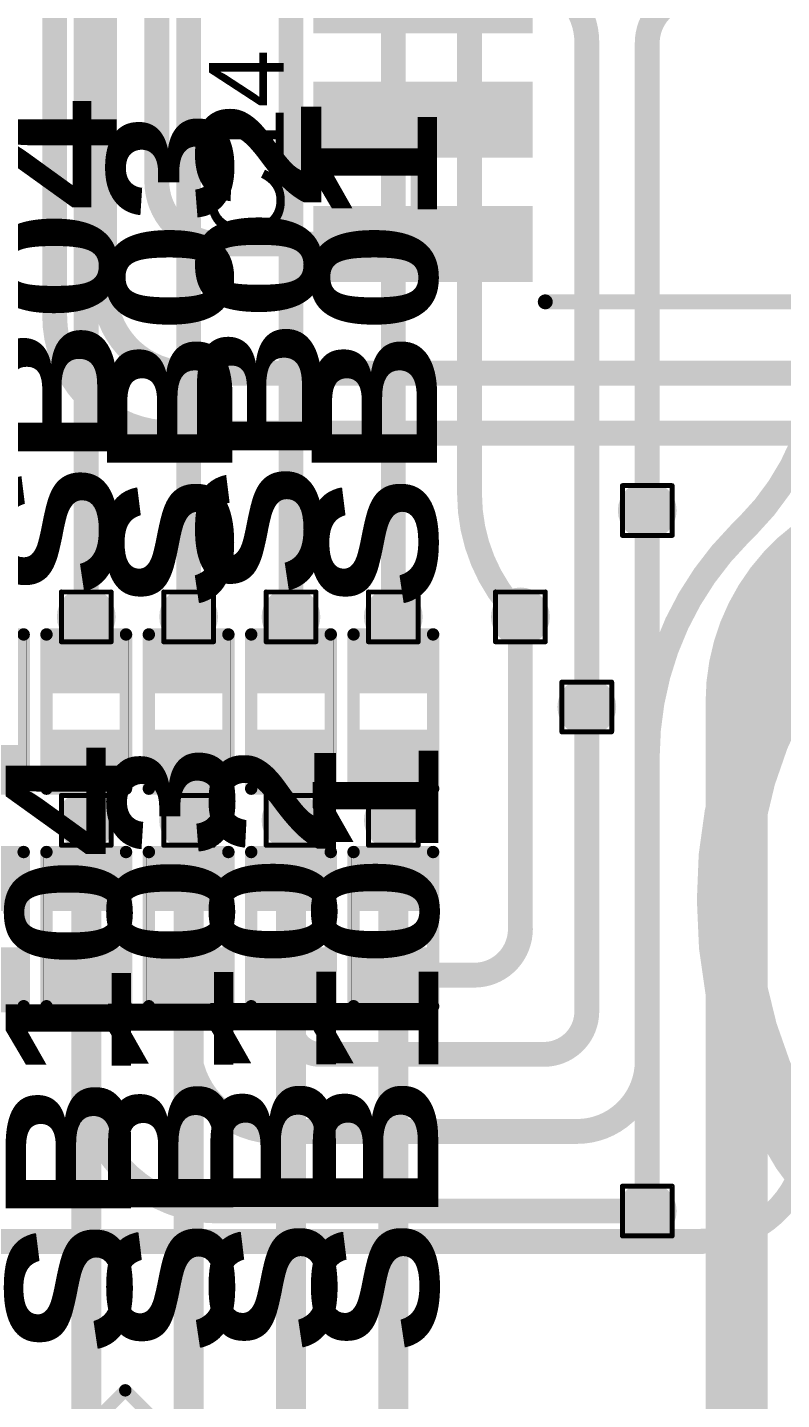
# Model space of a CAD drawing. Header units: inches. Extents: x 3 to 457, y -41 to 239.
# Drawn here: x 114.78 to 122.48, y 128 to 142.01 of the extents above; entities that cross this region are included whole.
import ezdxf

# ---------------------------------------------------------------- set-up
doc = ezdxf.new("R2010")
doc.units = ezdxf.units.IN
for name, color, linetype in [('Bottom Layer', 5, 'Continuous'), ('Drill Drawing', 1, 'Continuous'), ('Fabrication', 76, 'Continuous'), ('Top Layer', 1, 'Continuous'), ('Top Overlay', 2, 'Continuous'), ('Top Paste', 8, 'Continuous'), ('Top Solder', 216, 'Continuous'), ('Via Holes', 16, 'Continuous')]:
    doc.layers.add(name, color=color, linetype=linetype)
doc.styles.add('Arial', font='', dxfattribs={"height": 0.2})
doc.styles.add('Arial Black_Bold', font='', dxfattribs={"height": 0.2})
doc.styles.get('Arial').set_extended_font_data('Arial')
doc.styles.get('Arial Black_Bold').set_extended_font_data('Arial Black', bold=True)

# ---------------------------------------------------------------- blocks, each defined once
blk = doc.blocks.new('14_SO_112')
at = {"layer": 'Top Layer'}
for points in [[(-1.75, -2.253), (-1.75, -2.827), (-3.788, -2.827), (-3.788, -2.253)], [(-1.75, -3.523), (-1.75, -4.097), (-3.788, -4.097), (-3.788, -3.523)]]:
    blk.add_hatch(color=1, dxfattribs=at).paths.add_polyline_path(points)
at = {"layer": 'Top Paste'}
for points in [[(-1.75, -2.253), (-1.75, -2.827), (-3.788, -2.827), (-3.788, -2.253)], [(-1.75, -3.523), (-1.75, -4.097), (-3.788, -4.097), (-3.788, -3.523)]]:
    blk.add_hatch(color=8, dxfattribs=at).paths.add_polyline_path(points)
at = {"layer": 'Top Solder'}
for points in [[(-1.649, -0.881), (-1.649, -1.659), (-3.89, -1.659), (-3.89, -0.881)], [(-1.649, -2.151), (-1.649, -2.929), (-3.89, -2.929), (-3.89, -2.151)], [(-1.649, -3.421), (-1.649, -4.199), (-3.89, -4.199), (-3.89, -3.421)]]:
    blk.add_hatch(color=216, dxfattribs=at).paths.add_polyline_path(points)
at = {"layer": 'Top Overlay', "const_width": 0.152}
blk.add_lwpolyline([(-1.521, -4.401), (1.521, -4.401)], dxfattribs=at)
at = {"layer": 'Top Overlay', "const_width": 0.0762}
blk.add_lwpolyline([(-1.559, -4.401, 1), (-1.483, -4.401, 1)], format="xyb", close=True, dxfattribs=at)
blk = doc.blocks.new('S______B______0402_134')
at = {"layer": 'Top Layer'}
for points in [[(-0.699, -0.318), (-0.699, 0.318), (-0.241, 0.318), (-0.241, -0.318)], [(0.241, -0.318), (0.241, 0.318), (0.699, 0.318), (0.699, -0.318)]]:
    blk.add_hatch(color=1, dxfattribs=at).paths.add_polyline_path(points)
at = {"layer": 'Top Paste'}
for points in [[(-0.699, -0.318), (-0.699, 0.318), (-0.241, 0.318), (-0.241, -0.318)], [(0.241, -0.318), (0.241, 0.318), (0.699, 0.318), (0.699, -0.318)]]:
    blk.add_hatch(color=8, dxfattribs=at).paths.add_polyline_path(points)
at = {"layer": 'Top Solder'}
for points in [[(-0.754, -0.373), (-0.754, 0.373), (-0.186, 0.373), (-0.186, -0.373)], [(0.186, -0.373), (0.186, 0.373), (0.754, 0.373), (0.754, -0.373)]]:
    blk.add_hatch(color=216, dxfattribs=at).paths.add_polyline_path(points)
at = {"layer": 'Top Overlay'}
for points, const_width in [([(-0.787, 0.406), (-0.787, -0.406)], 0.127), ([(-0.787, 0.406), (0.787, 0.406)], 0.127), ([(0.787, 0.406), (0.787, -0.406)], 0.127), ([(-0.787, -0.406), (0.787, -0.406)], 0.127), ([(-0.813, -0.432), (0.813, -0.432)], 0.00323)]:
    blk.add_lwpolyline(points, dxfattribs=dict(at, const_width=const_width))
for points, const_width in [([(-0.819, 0.406, 1), (-0.756, 0.406, 1)], 0.0635), ([(-0.819, 0.406, 1), (-0.756, 0.406, 1)], 0.0635), ([(0.756, 0.406, 1), (0.819, 0.406, 1)], 0.0635), ([(0.756, 0.406, 1), (0.819, 0.406, 1)], 0.0635), ([(-0.819, -0.406, 1), (-0.756, -0.406, 1)], 0.0635), ([(-0.819, -0.406, 1), (-0.756, -0.406, 1)], 0.0635), ([(0.756, -0.406, 1), (0.819, -0.406, 1)], 0.0635), ([(0.756, -0.406, 1), (0.819, -0.406, 1)], 0.0635), ([(-0.814, -0.432, 1), (-0.812, -0.432, 1)], 0.00161), ([(0.812, -0.432, 1), (0.814, -0.432, 1)], 0.00161)]:
    blk.add_lwpolyline(points, format="xyb", close=True, dxfattribs=dict(at, const_width=const_width))
blk = doc.blocks.new('S______B______0402_135')
at = {"layer": 'Top Layer'}
for points in [[(-0.699, -0.318), (-0.699, 0.318), (-0.241, 0.318), (-0.241, -0.318)], [(0.241, -0.318), (0.241, 0.318), (0.699, 0.318), (0.699, -0.318)]]:
    blk.add_hatch(color=1, dxfattribs=at).paths.add_polyline_path(points)
at = {"layer": 'Top Paste'}
for points in [[(-0.699, -0.318), (-0.699, 0.318), (-0.241, 0.318), (-0.241, -0.318)], [(0.241, -0.318), (0.241, 0.318), (0.699, 0.318), (0.699, -0.318)]]:
    blk.add_hatch(color=8, dxfattribs=at).paths.add_polyline_path(points)
at = {"layer": 'Top Solder'}
for points in [[(-0.754, -0.373), (-0.754, 0.373), (-0.186, 0.373), (-0.186, -0.373)], [(0.186, -0.373), (0.186, 0.373), (0.754, 0.373), (0.754, -0.373)]]:
    blk.add_hatch(color=216, dxfattribs=at).paths.add_polyline_path(points)
at = {"layer": 'Top Overlay'}
for points, const_width in [([(-0.787, 0.406), (-0.787, -0.406)], 0.127), ([(-0.787, 0.406), (0.787, 0.406)], 0.127), ([(0.787, 0.406), (0.787, -0.406)], 0.127), ([(-0.787, -0.406), (0.787, -0.406)], 0.127), ([(-0.813, -0.432), (0.813, -0.432)], 0.00323)]:
    blk.add_lwpolyline(points, dxfattribs=dict(at, const_width=const_width))
for points, const_width in [([(-0.819, 0.406, 1), (-0.756, 0.406, 1)], 0.0635), ([(-0.819, 0.406, 1), (-0.756, 0.406, 1)], 0.0635), ([(0.756, 0.406, 1), (0.819, 0.406, 1)], 0.0635), ([(0.756, 0.406, 1), (0.819, 0.406, 1)], 0.0635), ([(-0.819, -0.406, 1), (-0.756, -0.406, 1)], 0.0635), ([(-0.819, -0.406, 1), (-0.756, -0.406, 1)], 0.0635), ([(0.756, -0.406, 1), (0.819, -0.406, 1)], 0.0635), ([(0.756, -0.406, 1), (0.819, -0.406, 1)], 0.0635), ([(-0.814, -0.432, 1), (-0.812, -0.432, 1)], 0.00161), ([(0.812, -0.432, 1), (0.814, -0.432, 1)], 0.00161)]:
    blk.add_lwpolyline(points, format="xyb", close=True, dxfattribs=dict(at, const_width=const_width))
blk = doc.blocks.new('S______B______0402_136')
at = {"layer": 'Top Layer'}
for points in [[(-0.699, -0.318), (-0.699, 0.318), (-0.241, 0.318), (-0.241, -0.318)], [(0.241, -0.318), (0.241, 0.318), (0.699, 0.318), (0.699, -0.318)]]:
    blk.add_hatch(color=1, dxfattribs=at).paths.add_polyline_path(points)
at = {"layer": 'Top Paste'}
for points in [[(-0.699, -0.318), (-0.699, 0.318), (-0.241, 0.318), (-0.241, -0.318)], [(0.241, -0.318), (0.241, 0.318), (0.699, 0.318), (0.699, -0.318)]]:
    blk.add_hatch(color=8, dxfattribs=at).paths.add_polyline_path(points)
at = {"layer": 'Top Solder'}
for points in [[(-0.754, -0.373), (-0.754, 0.373), (-0.186, 0.373), (-0.186, -0.373)], [(0.186, -0.373), (0.186, 0.373), (0.754, 0.373), (0.754, -0.373)]]:
    blk.add_hatch(color=216, dxfattribs=at).paths.add_polyline_path(points)
at = {"layer": 'Top Overlay'}
for points, const_width in [([(-0.787, 0.406), (-0.787, -0.406)], 0.127), ([(-0.787, 0.406), (0.787, 0.406)], 0.127), ([(0.787, 0.406), (0.787, -0.406)], 0.127), ([(-0.787, -0.406), (0.787, -0.406)], 0.127), ([(-0.813, -0.432), (0.813, -0.432)], 0.00323)]:
    blk.add_lwpolyline(points, dxfattribs=dict(at, const_width=const_width))
for points, const_width in [([(-0.819, 0.406, 1), (-0.756, 0.406, 1)], 0.0635), ([(-0.819, 0.406, 1), (-0.756, 0.406, 1)], 0.0635), ([(0.756, 0.406, 1), (0.819, 0.406, 1)], 0.0635), ([(0.756, 0.406, 1), (0.819, 0.406, 1)], 0.0635), ([(-0.819, -0.406, 1), (-0.756, -0.406, 1)], 0.0635), ([(-0.819, -0.406, 1), (-0.756, -0.406, 1)], 0.0635), ([(0.756, -0.406, 1), (0.819, -0.406, 1)], 0.0635), ([(0.756, -0.406, 1), (0.819, -0.406, 1)], 0.0635), ([(-0.814, -0.432, 1), (-0.812, -0.432, 1)], 0.00161), ([(0.812, -0.432, 1), (0.814, -0.432, 1)], 0.00161)]:
    blk.add_lwpolyline(points, format="xyb", close=True, dxfattribs=dict(at, const_width=const_width))
at = {"layer": 'Top Overlay', "style": 'Arial Black_Bold'}
blk.add_text('SB03', height=1.27, dxfattribs=at).set_placement((1.05, -0.436))
blk = doc.blocks.new('S______B______0402_137')
at = {"layer": 'Top Layer'}
for points in [[(-0.699, -0.318), (-0.699, 0.318), (-0.241, 0.318), (-0.241, -0.318)], [(0.241, -0.318), (0.241, 0.318), (0.699, 0.318), (0.699, -0.318)]]:
    blk.add_hatch(color=1, dxfattribs=at).paths.add_polyline_path(points)
at = {"layer": 'Top Paste'}
for points in [[(-0.699, -0.318), (-0.699, 0.318), (-0.241, 0.318), (-0.241, -0.318)], [(0.241, -0.318), (0.241, 0.318), (0.699, 0.318), (0.699, -0.318)]]:
    blk.add_hatch(color=8, dxfattribs=at).paths.add_polyline_path(points)
at = {"layer": 'Top Solder'}
for points in [[(-0.754, -0.373), (-0.754, 0.373), (-0.186, 0.373), (-0.186, -0.373)], [(0.186, -0.373), (0.186, 0.373), (0.754, 0.373), (0.754, -0.373)]]:
    blk.add_hatch(color=216, dxfattribs=at).paths.add_polyline_path(points)
at = {"layer": 'Top Overlay'}
for points, const_width in [([(-0.787, 0.406), (-0.787, -0.406)], 0.127), ([(-0.787, 0.406), (0.787, 0.406)], 0.127), ([(0.787, 0.406), (0.787, -0.406)], 0.127), ([(-0.787, -0.406), (0.787, -0.406)], 0.127), ([(-0.813, -0.432), (0.813, -0.432)], 0.00323)]:
    blk.add_lwpolyline(points, dxfattribs=dict(at, const_width=const_width))
for points, const_width in [([(-0.819, 0.406, 1), (-0.756, 0.406, 1)], 0.0635), ([(-0.819, 0.406, 1), (-0.756, 0.406, 1)], 0.0635), ([(0.756, 0.406, 1), (0.819, 0.406, 1)], 0.0635), ([(0.756, 0.406, 1), (0.819, 0.406, 1)], 0.0635), ([(-0.819, -0.406, 1), (-0.756, -0.406, 1)], 0.0635), ([(-0.819, -0.406, 1), (-0.756, -0.406, 1)], 0.0635), ([(0.756, -0.406, 1), (0.819, -0.406, 1)], 0.0635), ([(0.756, -0.406, 1), (0.819, -0.406, 1)], 0.0635), ([(-0.814, -0.432, 1), (-0.812, -0.432, 1)], 0.00161), ([(0.812, -0.432, 1), (0.814, -0.432, 1)], 0.00161)]:
    blk.add_lwpolyline(points, format="xyb", close=True, dxfattribs=dict(at, const_width=const_width))
blk = doc.blocks.new('S______B______0402_138')
at = {"layer": 'Top Layer'}
for points in [[(-0.699, -0.318), (-0.699, 0.318), (-0.241, 0.318), (-0.241, -0.318)], [(0.241, -0.318), (0.241, 0.318), (0.699, 0.318), (0.699, -0.318)]]:
    blk.add_hatch(color=1, dxfattribs=at).paths.add_polyline_path(points)
at = {"layer": 'Top Paste'}
for points in [[(-0.699, -0.318), (-0.699, 0.318), (-0.241, 0.318), (-0.241, -0.318)], [(0.241, -0.318), (0.241, 0.318), (0.699, 0.318), (0.699, -0.318)]]:
    blk.add_hatch(color=8, dxfattribs=at).paths.add_polyline_path(points)
at = {"layer": 'Top Solder'}
for points in [[(-0.754, -0.373), (-0.754, 0.373), (-0.186, 0.373), (-0.186, -0.373)], [(0.186, -0.373), (0.186, 0.373), (0.754, 0.373), (0.754, -0.373)]]:
    blk.add_hatch(color=216, dxfattribs=at).paths.add_polyline_path(points)
at = {"layer": 'Top Overlay'}
for points, const_width in [([(-0.787, 0.406), (-0.787, -0.406)], 0.127), ([(-0.787, 0.406), (0.787, 0.406)], 0.127), ([(0.787, 0.406), (0.787, -0.406)], 0.127), ([(-0.787, -0.406), (0.787, -0.406)], 0.127), ([(-0.813, -0.432), (0.813, -0.432)], 0.00323)]:
    blk.add_lwpolyline(points, dxfattribs=dict(at, const_width=const_width))
for points, const_width in [([(-0.819, 0.406, 1), (-0.756, 0.406, 1)], 0.0635), ([(-0.819, 0.406, 1), (-0.756, 0.406, 1)], 0.0635), ([(0.756, 0.406, 1), (0.819, 0.406, 1)], 0.0635), ([(0.756, 0.406, 1), (0.819, 0.406, 1)], 0.0635), ([(-0.819, -0.406, 1), (-0.756, -0.406, 1)], 0.0635), ([(-0.819, -0.406, 1), (-0.756, -0.406, 1)], 0.0635), ([(0.756, -0.406, 1), (0.819, -0.406, 1)], 0.0635), ([(0.756, -0.406, 1), (0.819, -0.406, 1)], 0.0635), ([(-0.814, -0.432, 1), (-0.812, -0.432, 1)], 0.00161), ([(0.812, -0.432, 1), (0.814, -0.432, 1)], 0.00161)]:
    blk.add_lwpolyline(points, format="xyb", close=True, dxfattribs=dict(at, const_width=const_width))
at = {"layer": 'Top Overlay', "style": 'Arial Black_Bold'}
blk.add_text('SB01', height=1.27, dxfattribs=at).set_placement((1.05, -0.436))
blk = doc.blocks.new('S______B______0402_139')
at = {"layer": 'Top Layer'}
for points in [[(-0.699, -0.318), (-0.699, 0.317), (-0.241, 0.317), (-0.241, -0.318)], [(0.241, -0.318), (0.241, 0.317), (0.699, 0.317), (0.699, -0.318)]]:
    blk.add_hatch(color=1, dxfattribs=at).paths.add_polyline_path(points)
at = {"layer": 'Top Paste'}
for points in [[(-0.699, -0.318), (-0.699, 0.317), (-0.241, 0.317), (-0.241, -0.318)], [(0.241, -0.318), (0.241, 0.317), (0.699, 0.317), (0.699, -0.318)]]:
    blk.add_hatch(color=8, dxfattribs=at).paths.add_polyline_path(points)
at = {"layer": 'Top Solder'}
for points in [[(-0.754, -0.373), (-0.754, 0.373), (-0.186, 0.373), (-0.186, -0.373)], [(0.186, -0.373), (0.186, 0.373), (0.754, 0.373), (0.754, -0.373)]]:
    blk.add_hatch(color=216, dxfattribs=at).paths.add_polyline_path(points)
at = {"layer": 'Top Overlay'}
for points, const_width in [([(-0.787, -0.406), (-0.787, 0.406)], 0.127), ([(0.787, 0.406), (-0.787, 0.406)], 0.127), ([(0.787, -0.406), (0.787, 0.406)], 0.127), ([(0.787, -0.406), (-0.787, -0.406)], 0.127), ([(0.813, -0.432), (-0.813, -0.432)], 0.00323)]:
    blk.add_lwpolyline(points, dxfattribs=dict(at, const_width=const_width))
for points, const_width in [([(-0.819, 0.406, 1), (-0.756, 0.406, 1)], 0.0635), ([(-0.819, 0.406, 1), (-0.756, 0.406, 1)], 0.0635), ([(0.756, 0.406, 1), (0.819, 0.406, 1)], 0.0635), ([(0.756, 0.406, 1), (0.819, 0.406, 1)], 0.0635), ([(-0.819, -0.406, 1), (-0.756, -0.406, 1)], 0.0635), ([(-0.819, -0.406, 1), (-0.756, -0.406, 1)], 0.0635), ([(0.756, -0.406, 1), (0.819, -0.406, 1)], 0.0635), ([(0.756, -0.406, 1), (0.819, -0.406, 1)], 0.0635), ([(-0.814, -0.432, 1), (-0.812, -0.432, 1)], 0.00161), ([(0.812, -0.432, 1), (0.814, -0.432, 1)], 0.00161)]:
    blk.add_lwpolyline(points, format="xyb", close=True, dxfattribs=dict(at, const_width=const_width))
blk = doc.blocks.new('S______B______0402_147')
at = {"layer": 'Top Layer'}
for points in [[(-0.699, -0.318), (-0.699, 0.317), (-0.241, 0.317), (-0.241, -0.318)], [(0.241, -0.318), (0.241, 0.317), (0.699, 0.317), (0.699, -0.318)]]:
    blk.add_hatch(color=1, dxfattribs=at).paths.add_polyline_path(points)
at = {"layer": 'Top Paste'}
for points in [[(-0.699, -0.318), (-0.699, 0.317), (-0.241, 0.317), (-0.241, -0.318)], [(0.241, -0.318), (0.241, 0.317), (0.699, 0.317), (0.699, -0.318)]]:
    blk.add_hatch(color=8, dxfattribs=at).paths.add_polyline_path(points)
at = {"layer": 'Top Solder'}
for points in [[(-0.754, -0.373), (-0.754, 0.373), (-0.186, 0.373), (-0.186, -0.373)], [(0.186, -0.373), (0.186, 0.373), (0.754, 0.373), (0.754, -0.373)]]:
    blk.add_hatch(color=216, dxfattribs=at).paths.add_polyline_path(points)
at = {"layer": 'Top Overlay'}
for points, const_width in [([(-0.787, -0.406), (-0.787, 0.406)], 0.127), ([(0.787, 0.406), (-0.787, 0.406)], 0.127), ([(0.787, -0.406), (0.787, 0.406)], 0.127), ([(0.787, -0.406), (-0.787, -0.406)], 0.127), ([(0.813, -0.432), (-0.813, -0.432)], 0.00323)]:
    blk.add_lwpolyline(points, dxfattribs=dict(at, const_width=const_width))
for points, const_width in [([(-0.819, 0.406, 1), (-0.756, 0.406, 1)], 0.0635), ([(-0.819, 0.406, 1), (-0.756, 0.406, 1)], 0.0635), ([(0.756, 0.406, 1), (0.819, 0.406, 1)], 0.0635), ([(0.756, 0.406, 1), (0.819, 0.406, 1)], 0.0635), ([(-0.819, -0.406, 1), (-0.756, -0.406, 1)], 0.0635), ([(-0.819, -0.406, 1), (-0.756, -0.406, 1)], 0.0635), ([(0.756, -0.406, 1), (0.819, -0.406, 1)], 0.0635), ([(0.756, -0.406, 1), (0.819, -0.406, 1)], 0.0635), ([(-0.814, -0.432, 1), (-0.812, -0.432, 1)], 0.00161), ([(0.812, -0.432, 1), (0.814, -0.432, 1)], 0.00161)]:
    blk.add_lwpolyline(points, format="xyb", close=True, dxfattribs=dict(at, const_width=const_width))
at = {"layer": 'Top Overlay', "style": 'Arial Black_Bold'}
blk.add_text('SB101', height=1.27, rotation=-180, dxfattribs=at).set_placement((4.329, 0.447))
blk = doc.blocks.new('S______B______0402_148')
at = {"layer": 'Top Layer'}
for points in [[(-0.699, -0.318), (-0.699, 0.317), (-0.241, 0.317), (-0.241, -0.318)], [(0.241, -0.318), (0.241, 0.317), (0.699, 0.317), (0.699, -0.318)]]:
    blk.add_hatch(color=1, dxfattribs=at).paths.add_polyline_path(points)
at = {"layer": 'Top Paste'}
for points in [[(-0.699, -0.318), (-0.699, 0.317), (-0.241, 0.317), (-0.241, -0.318)], [(0.241, -0.318), (0.241, 0.317), (0.699, 0.317), (0.699, -0.318)]]:
    blk.add_hatch(color=8, dxfattribs=at).paths.add_polyline_path(points)
at = {"layer": 'Top Solder'}
for points in [[(-0.754, -0.373), (-0.754, 0.373), (-0.186, 0.373), (-0.186, -0.373)], [(0.186, -0.373), (0.186, 0.373), (0.754, 0.373), (0.754, -0.373)]]:
    blk.add_hatch(color=216, dxfattribs=at).paths.add_polyline_path(points)
at = {"layer": 'Top Overlay'}
for points, const_width in [([(-0.787, -0.406), (-0.787, 0.406)], 0.127), ([(0.787, 0.406), (-0.787, 0.406)], 0.127), ([(0.787, -0.406), (0.787, 0.406)], 0.127), ([(0.787, -0.406), (-0.787, -0.406)], 0.127), ([(0.813, -0.432), (-0.813, -0.432)], 0.00323)]:
    blk.add_lwpolyline(points, dxfattribs=dict(at, const_width=const_width))
for points, const_width in [([(-0.819, 0.406, 1), (-0.756, 0.406, 1)], 0.0635), ([(-0.819, 0.406, 1), (-0.756, 0.406, 1)], 0.0635), ([(0.756, 0.406, 1), (0.819, 0.406, 1)], 0.0635), ([(0.756, 0.406, 1), (0.819, 0.406, 1)], 0.0635), ([(-0.819, -0.406, 1), (-0.756, -0.406, 1)], 0.0635), ([(-0.819, -0.406, 1), (-0.756, -0.406, 1)], 0.0635), ([(0.756, -0.406, 1), (0.819, -0.406, 1)], 0.0635), ([(0.756, -0.406, 1), (0.819, -0.406, 1)], 0.0635), ([(-0.814, -0.432, 1), (-0.812, -0.432, 1)], 0.00161), ([(0.812, -0.432, 1), (0.814, -0.432, 1)], 0.00161)]:
    blk.add_lwpolyline(points, format="xyb", close=True, dxfattribs=dict(at, const_width=const_width))
at = {"layer": 'Top Overlay', "style": 'Arial Black_Bold'}
blk.add_text('SB103', height=1.27, rotation=-180, dxfattribs=at).set_placement((4.333, 0.447))
blk = doc.blocks.new('S______B______0402_149')
at = {"layer": 'Top Layer'}
for points in [[(-0.699, -0.318), (-0.699, 0.317), (-0.241, 0.317), (-0.241, -0.318)], [(0.241, -0.318), (0.241, 0.317), (0.699, 0.317), (0.699, -0.318)]]:
    blk.add_hatch(color=1, dxfattribs=at).paths.add_polyline_path(points)
at = {"layer": 'Top Paste'}
for points in [[(-0.699, -0.318), (-0.699, 0.317), (-0.241, 0.317), (-0.241, -0.318)], [(0.241, -0.318), (0.241, 0.317), (0.699, 0.317), (0.699, -0.318)]]:
    blk.add_hatch(color=8, dxfattribs=at).paths.add_polyline_path(points)
at = {"layer": 'Top Solder'}
for points in [[(-0.754, -0.373), (-0.754, 0.373), (-0.186, 0.373), (-0.186, -0.373)], [(0.186, -0.373), (0.186, 0.373), (0.754, 0.373), (0.754, -0.373)]]:
    blk.add_hatch(color=216, dxfattribs=at).paths.add_polyline_path(points)
at = {"layer": 'Top Overlay'}
for points, const_width in [([(-0.787, -0.406), (-0.787, 0.406)], 0.127), ([(0.787, 0.406), (-0.787, 0.406)], 0.127), ([(0.787, -0.406), (0.787, 0.406)], 0.127), ([(0.787, -0.406), (-0.787, -0.406)], 0.127), ([(0.813, -0.432), (-0.813, -0.432)], 0.00323)]:
    blk.add_lwpolyline(points, dxfattribs=dict(at, const_width=const_width))
for points, const_width in [([(-0.819, 0.406, 1), (-0.756, 0.406, 1)], 0.0635), ([(-0.819, 0.406, 1), (-0.756, 0.406, 1)], 0.0635), ([(0.756, 0.406, 1), (0.819, 0.406, 1)], 0.0635), ([(0.756, 0.406, 1), (0.819, 0.406, 1)], 0.0635), ([(-0.819, -0.406, 1), (-0.756, -0.406, 1)], 0.0635), ([(-0.819, -0.406, 1), (-0.756, -0.406, 1)], 0.0635), ([(0.756, -0.406, 1), (0.819, -0.406, 1)], 0.0635), ([(0.756, -0.406, 1), (0.819, -0.406, 1)], 0.0635), ([(-0.814, -0.432, 1), (-0.812, -0.432, 1)], 0.00161), ([(0.812, -0.432, 1), (0.814, -0.432, 1)], 0.00161)]:
    blk.add_lwpolyline(points, format="xyb", close=True, dxfattribs=dict(at, const_width=const_width))
at = {"layer": 'Top Overlay', "style": 'Arial Black_Bold'}
blk.add_text('SB102', height=1.27, rotation=-180, dxfattribs=at).set_placement((4.329, 0.447))
blk = doc.blocks.new('S______B______0402_150')
at = {"layer": 'Top Layer'}
for points in [[(-0.699, -0.318), (-0.699, 0.317), (-0.241, 0.317), (-0.241, -0.318)], [(0.241, -0.318), (0.241, 0.317), (0.699, 0.317), (0.699, -0.318)]]:
    blk.add_hatch(color=1, dxfattribs=at).paths.add_polyline_path(points)
at = {"layer": 'Top Paste'}
for points in [[(-0.699, -0.318), (-0.699, 0.317), (-0.241, 0.317), (-0.241, -0.318)], [(0.241, -0.318), (0.241, 0.317), (0.699, 0.317), (0.699, -0.318)]]:
    blk.add_hatch(color=8, dxfattribs=at).paths.add_polyline_path(points)
at = {"layer": 'Top Solder'}
for points in [[(-0.754, -0.373), (-0.754, 0.373), (-0.186, 0.373), (-0.186, -0.373)], [(0.186, -0.373), (0.186, 0.373), (0.754, 0.373), (0.754, -0.373)]]:
    blk.add_hatch(color=216, dxfattribs=at).paths.add_polyline_path(points)
at = {"layer": 'Top Overlay'}
for points, const_width in [([(-0.787, -0.406), (-0.787, 0.406)], 0.127), ([(0.787, 0.406), (-0.787, 0.406)], 0.127), ([(0.787, -0.406), (0.787, 0.406)], 0.127), ([(0.787, -0.406), (-0.787, -0.406)], 0.127), ([(0.813, -0.432), (-0.813, -0.432)], 0.00323)]:
    blk.add_lwpolyline(points, dxfattribs=dict(at, const_width=const_width))
for points, const_width in [([(-0.819, 0.406, 1), (-0.756, 0.406, 1)], 0.0635), ([(-0.819, 0.406, 1), (-0.756, 0.406, 1)], 0.0635), ([(0.756, 0.406, 1), (0.819, 0.406, 1)], 0.0635), ([(0.756, 0.406, 1), (0.819, 0.406, 1)], 0.0635), ([(-0.819, -0.406, 1), (-0.756, -0.406, 1)], 0.0635), ([(-0.819, -0.406, 1), (-0.756, -0.406, 1)], 0.0635), ([(0.756, -0.406, 1), (0.819, -0.406, 1)], 0.0635), ([(0.756, -0.406, 1), (0.819, -0.406, 1)], 0.0635), ([(-0.814, -0.432, 1), (-0.812, -0.432, 1)], 0.00161), ([(0.812, -0.432, 1), (0.814, -0.432, 1)], 0.00161)]:
    blk.add_lwpolyline(points, format="xyb", close=True, dxfattribs=dict(at, const_width=const_width))
at = {"layer": 'Top Overlay', "style": 'Arial Black_Bold'}
blk.add_text('SB104', height=1.27, rotation=-180, dxfattribs=at).set_placement((4.343, 0.447))

msp = doc.modelspace()

# ---------------------------------------------------------------- hatches: boundary and pattern name
at = {"layer": 'Bottom Layer'}
h = msp.add_hatch(color=5, dxfattribs=at)
edge = h.paths.add_edge_path()
edge.add_arc((121.11, 137.075), 0.3, 0, 360)
h = msp.add_hatch(color=5, dxfattribs=at)
edge = h.paths.add_edge_path()
edge.add_arc((115.383, 135.989), 0.3, 0, 360)
h = msp.add_hatch(color=5, dxfattribs=at)
edge = h.paths.add_edge_path()
edge.add_arc((116.428, 135.989), 0.3, 0, 360)
h = msp.add_hatch(color=5, dxfattribs=at)
edge = h.paths.add_edge_path()
edge.add_arc((117.473, 135.989), 0.3, 0, 360)
h = msp.add_hatch(color=5, dxfattribs=at)
edge = h.paths.add_edge_path()
edge.add_arc((118.518, 135.989), 0.3, 0, 360)
h = msp.add_hatch(color=5, dxfattribs=at)
edge = h.paths.add_edge_path()
edge.add_arc((119.815, 135.989), 0.3, 0, 360)
h = msp.add_hatch(color=5, dxfattribs=at)
edge = h.paths.add_edge_path()
edge.add_arc((120.493, 135.069), 0.3, 0, 360)
h = msp.add_hatch(color=5, dxfattribs=at)
edge = h.paths.add_edge_path()
edge.add_arc((115.383, 133.911), 0.3, 0, 360)
h = msp.add_hatch(color=5, dxfattribs=at)
edge = h.paths.add_edge_path()
edge.add_arc((116.428, 133.911), 0.3, 0, 360)
h = msp.add_hatch(color=5, dxfattribs=at)
edge = h.paths.add_edge_path()
edge.add_arc((117.473, 133.911), 0.3, 0, 360)
h = msp.add_hatch(color=5, dxfattribs=at)
edge = h.paths.add_edge_path()
edge.add_arc((118.518, 133.911), 0.3, 0, 360)
h = msp.add_hatch(color=5, dxfattribs=at)
edge = h.paths.add_edge_path()
edge.add_arc((121.11, 129.921), 0.3, 0, 360)
at = {"layer": 'Top Layer'}
h = msp.add_hatch(color=1, dxfattribs=at)
edge = h.paths.add_edge_path()
edge.add_arc((121.11, 137.075), 0.3, 0, 360)
h = msp.add_hatch(color=1, dxfattribs=at)
edge = h.paths.add_edge_path()
edge.add_arc((115.383, 135.989), 0.3, 0, 360)
h = msp.add_hatch(color=1, dxfattribs=at)
edge = h.paths.add_edge_path()
edge.add_arc((116.428, 135.989), 0.3, 0, 360)
h = msp.add_hatch(color=1, dxfattribs=at)
edge = h.paths.add_edge_path()
edge.add_arc((117.473, 135.989), 0.3, 0, 360)
h = msp.add_hatch(color=1, dxfattribs=at)
edge = h.paths.add_edge_path()
edge.add_arc((118.518, 135.989), 0.3, 0, 360)
h = msp.add_hatch(color=1, dxfattribs=at)
edge = h.paths.add_edge_path()
edge.add_arc((119.815, 135.989), 0.3, 0, 360)
h = msp.add_hatch(color=1, dxfattribs=at)
edge = h.paths.add_edge_path()
edge.add_arc((120.493, 135.069), 0.3, 0, 360)
h = msp.add_hatch(color=1, dxfattribs=at)
edge = h.paths.add_edge_path()
edge.add_arc((115.383, 133.911), 0.3, 0, 360)
h = msp.add_hatch(color=1, dxfattribs=at)
edge = h.paths.add_edge_path()
edge.add_arc((116.428, 133.911), 0.3, 0, 360)
h = msp.add_hatch(color=1, dxfattribs=at)
edge = h.paths.add_edge_path()
edge.add_arc((117.473, 133.911), 0.3, 0, 360)
h = msp.add_hatch(color=1, dxfattribs=at)
edge = h.paths.add_edge_path()
edge.add_arc((118.518, 133.911), 0.3, 0, 360)
h = msp.add_hatch(color=1, dxfattribs=at)
edge = h.paths.add_edge_path()
edge.add_arc((121.11, 129.921), 0.3, 0, 360)
at = {"layer": 'Via Holes'}
h = msp.add_hatch(color=7, dxfattribs=at)
edge = h.paths.add_edge_path()
edge.add_arc((121.11, 137.075), 0.15, 0, 360)
h = msp.add_hatch(color=7, dxfattribs=at)
edge = h.paths.add_edge_path()
edge.add_arc((115.383, 135.989), 0.15, 0, 360)
h = msp.add_hatch(color=7, dxfattribs=at)
edge = h.paths.add_edge_path()
edge.add_arc((116.428, 135.989), 0.15, 0, 360)
h = msp.add_hatch(color=7, dxfattribs=at)
edge = h.paths.add_edge_path()
edge.add_arc((117.473, 135.989), 0.15, 0, 360)
h = msp.add_hatch(color=7, dxfattribs=at)
edge = h.paths.add_edge_path()
edge.add_arc((118.518, 135.989), 0.15, 0, 360)
h = msp.add_hatch(color=7, dxfattribs=at)
edge = h.paths.add_edge_path()
edge.add_arc((119.815, 135.989), 0.15, 0, 360)
h = msp.add_hatch(color=7, dxfattribs=at)
edge = h.paths.add_edge_path()
edge.add_arc((120.493, 135.069), 0.15, 0, 360)
h = msp.add_hatch(color=7, dxfattribs=at)
edge = h.paths.add_edge_path()
edge.add_arc((115.383, 133.911), 0.15, 0, 360)
h = msp.add_hatch(color=7, dxfattribs=at)
edge = h.paths.add_edge_path()
edge.add_arc((116.428, 133.911), 0.15, 0, 360)
h = msp.add_hatch(color=7, dxfattribs=at)
edge = h.paths.add_edge_path()
edge.add_arc((117.473, 133.911), 0.15, 0, 360)
h = msp.add_hatch(color=7, dxfattribs=at)
edge = h.paths.add_edge_path()
edge.add_arc((118.518, 133.911), 0.15, 0, 360)
h = msp.add_hatch(color=7, dxfattribs=at)
edge = h.paths.add_edge_path()
edge.add_arc((121.11, 129.921), 0.15, 0, 360)

# ---------------------------------------------------------------- linework, layer by layer
at = {"layer": 'Bottom Layer'}
for points, const_width in [([(115.383, 135.989), (115.383, 145.725)], 0.254), ([(116.428, 135.989), (116.428, 145.005)], 0.254), ([(117.473, 135.989), (117.473, 144.568)], 0.254), ([(118.518, 135.989), (118.518, 144.333)], 0.254), ([(119.296, 137.241), (119.296, 142.826)], 0.254), ([(120.493, 135.069), (120.493, 141.86)], 0.254), ([(121.11, 137.075), (121.11, 141.848)], 0.254), ([(122.055, 136.838), (122.141, 136.924)], 0.254), ([(121.11, 134.558), (121.11, 134.557)], 0.254), ([(121.11, 129.921), (121.11, 134.557)], 0.254), ([(115.383, 122.268), (115.383, 133.911)], 0.305), ([(116.428, 123.004), (116.428, 133.911)], 0.305), ([(117.473, 124.284), (117.473, 133.911)], 0.305), ([(118.518, 127.76), (118.518, 133.911)], 0.305), ([(121.935, 133.116), (121.935, 133.08)], 0.635)]:
    msp.add_lwpolyline(points, dxfattribs=dict(at, const_width=const_width))
for points, const_width in [([(120.361, 142.26, -0.160044), (120.493, 141.86)], 0.254), ([(121.11, 141.848, -0.414214), (121.599, 142.337)], 0.254), ([(122.885, 138.72, -0.198912), (122.141, 136.924)], 0.254), ([(121.935, 133.116, -0.412682), (126.181, 137.463)], 0.635), ([(119.815, 135.989, -0.198912), (119.296, 137.241)], 0.254), ([(121.11, 134.558, -0.198965), (122.055, 136.838)], 0.254), ([(126.485, 128.47, -0.413422), (121.935, 133.08)], 0.635)]:
    msp.add_lwpolyline(points, format="xyb", dxfattribs=dict(at, const_width=const_width))
for points, const_width in [([(120.429, 141.86, 1), (120.556, 141.86, 1)], 0.127), ([(120.429, 141.86, 1), (120.556, 141.86, 1)], 0.127), ([(121.047, 141.848, 1), (121.174, 141.848, 1)], 0.127), ([(121.047, 141.848, 1), (121.174, 141.848, 1)], 0.127), ([(119.233, 137.241, 1), (119.36, 137.241, 1)], 0.127), ([(119.233, 137.241, 1), (119.36, 137.241, 1)], 0.127), ([(121.047, 137.075, 1), (121.174, 137.075, 1)], 0.127), ([(122.077, 136.924, 1), (122.204, 136.924, 1)], 0.127), ([(122.077, 136.924, 1), (122.204, 136.924, 1)], 0.127), ([(121.992, 136.838, 1), (122.119, 136.838, 1)], 0.127), ([(121.992, 136.838, 1), (122.119, 136.838, 1)], 0.127), ([(115.319, 135.989, 1), (115.446, 135.989, 1)], 0.127), ([(116.364, 135.989, 1), (116.491, 135.989, 1)], 0.127), ([(117.41, 135.989, 1), (117.537, 135.989, 1)], 0.127), ([(118.455, 135.989, 1), (118.582, 135.989, 1)], 0.127), ([(119.752, 135.989, 1), (119.879, 135.989, 1)], 0.127), ([(120.429, 135.069, 1), (120.556, 135.069, 1)], 0.127), ([(121.047, 134.558, 1), (121.174, 134.558, 1)], 0.127), ([(121.047, 134.558, 1), (121.174, 134.558, 1)], 0.127), ([(121.047, 134.557, 1), (121.174, 134.557, 1)], 0.127), ([(121.047, 134.557, 1), (121.174, 134.557, 1)], 0.127), ([(115.307, 133.911, 1), (115.459, 133.911, 1)], 0.152), ([(116.352, 133.911, 1), (116.504, 133.911, 1)], 0.152), ([(117.397, 133.911, 1), (117.549, 133.911, 1)], 0.152), ([(118.442, 133.911, 1), (118.594, 133.911, 1)], 0.152), ([(121.776, 133.116, 1), (122.094, 133.116, 1)], 0.318), ([(121.776, 133.116, 1), (122.094, 133.116, 1)], 0.318), ([(121.776, 133.08, 1), (122.094, 133.08, 1)], 0.318), ([(121.776, 133.08, 1), (122.094, 133.08, 1)], 0.318), ([(121.047, 129.921, 1), (121.174, 129.921, 1)], 0.127)]:
    msp.add_lwpolyline(points, format="xyb", close=True, dxfattribs=dict(at, const_width=const_width))
at = {"layer": 'Drill Drawing', "const_width": 0.0508}
for points in [[(120.856, 137.329), (121.364, 137.329)], [(120.856, 136.821), (120.856, 137.329)], [(121.364, 136.821), (121.364, 137.329)], [(120.856, 136.821), (121.364, 136.821)], [(115.129, 136.243), (115.637, 136.243)], [(115.129, 135.735), (115.129, 136.243)], [(115.637, 135.735), (115.637, 136.243)], [(116.174, 136.243), (116.682, 136.243)], [(116.174, 135.735), (116.174, 136.243)], [(116.682, 135.735), (116.682, 136.243)], [(117.219, 136.243), (117.727, 136.243)], [(117.219, 135.735), (117.219, 136.243)], [(117.727, 135.735), (117.727, 136.243)], [(118.264, 136.243), (118.772, 136.243)], [(118.264, 135.735), (118.264, 136.243)], [(118.772, 135.735), (118.772, 136.243)], [(119.561, 136.243), (120.069, 136.243)], [(119.561, 135.735), (119.561, 136.243)], [(120.069, 135.735), (120.069, 136.243)], [(115.129, 135.735), (115.637, 135.735)], [(116.174, 135.735), (116.682, 135.735)], [(117.219, 135.735), (117.727, 135.735)], [(118.264, 135.735), (118.772, 135.735)], [(119.561, 135.735), (120.069, 135.735)], [(120.239, 135.323), (120.747, 135.323)], [(120.239, 134.815), (120.239, 135.323)], [(120.747, 134.815), (120.747, 135.323)], [(120.239, 134.815), (120.747, 134.815)], [(115.129, 134.165), (115.637, 134.165)], [(115.129, 133.657), (115.129, 134.165)], [(115.637, 133.657), (115.637, 134.165)], [(116.174, 134.165), (116.682, 134.165)], [(116.174, 133.657), (116.174, 134.165)], [(116.682, 133.657), (116.682, 134.165)], [(117.219, 134.165), (117.727, 134.165)], [(117.219, 133.657), (117.219, 134.165)], [(117.727, 133.657), (117.727, 134.165)], [(118.264, 134.165), (118.772, 134.165)], [(118.264, 133.657), (118.264, 134.165)], [(118.772, 133.657), (118.772, 134.165)], [(115.129, 133.657), (115.637, 133.657)], [(116.174, 133.657), (116.682, 133.657)], [(117.219, 133.657), (117.727, 133.657)], [(118.264, 133.657), (118.772, 133.657)], [(120.856, 130.175), (121.364, 130.175)], [(120.856, 129.667), (120.856, 130.175)], [(121.364, 129.667), (121.364, 130.175)], [(120.856, 129.667), (121.364, 129.667)]]:
    msp.add_lwpolyline(points, dxfattribs=at)
at = {"layer": 'Drill Drawing', "const_width": 0.0254}
for points in [[(120.844, 137.329, 1), (120.869, 137.329, 1)], [(120.844, 137.329, 1), (120.869, 137.329, 1)], [(121.352, 137.329, 1), (121.377, 137.329, 1)], [(121.352, 137.329, 1), (121.377, 137.329, 1)], [(120.844, 136.821, 1), (120.869, 136.821, 1)], [(120.844, 136.821, 1), (120.869, 136.821, 1)], [(121.352, 136.821, 1), (121.377, 136.821, 1)], [(121.352, 136.821, 1), (121.377, 136.821, 1)], [(115.116, 136.243, 1), (115.142, 136.243, 1)], [(115.116, 136.243, 1), (115.142, 136.243, 1)], [(115.624, 136.243, 1), (115.65, 136.243, 1)], [(115.624, 136.243, 1), (115.65, 136.243, 1)], [(116.161, 136.243, 1), (116.187, 136.243, 1)], [(116.161, 136.243, 1), (116.187, 136.243, 1)], [(116.669, 136.243, 1), (116.695, 136.243, 1)], [(116.669, 136.243, 1), (116.695, 136.243, 1)], [(117.206, 136.243, 1), (117.232, 136.243, 1)], [(117.206, 136.243, 1), (117.232, 136.243, 1)], [(117.714, 136.243, 1), (117.74, 136.243, 1)], [(117.714, 136.243, 1), (117.74, 136.243, 1)], [(118.251, 136.243, 1), (118.277, 136.243, 1)], [(118.251, 136.243, 1), (118.277, 136.243, 1)], [(118.759, 136.243, 1), (118.785, 136.243, 1)], [(118.759, 136.243, 1), (118.785, 136.243, 1)], [(119.548, 136.243, 1), (119.574, 136.243, 1)], [(119.548, 136.243, 1), (119.574, 136.243, 1)], [(120.056, 136.243, 1), (120.082, 136.243, 1)], [(120.056, 136.243, 1), (120.082, 136.243, 1)], [(115.116, 135.735, 1), (115.142, 135.735, 1)], [(115.116, 135.735, 1), (115.142, 135.735, 1)], [(115.624, 135.735, 1), (115.65, 135.735, 1)], [(115.624, 135.735, 1), (115.65, 135.735, 1)], [(116.161, 135.735, 1), (116.187, 135.735, 1)], [(116.161, 135.735, 1), (116.187, 135.735, 1)], [(116.669, 135.735, 1), (116.695, 135.735, 1)], [(116.669, 135.735, 1), (116.695, 135.735, 1)], [(117.206, 135.735, 1), (117.232, 135.735, 1)], [(117.206, 135.735, 1), (117.232, 135.735, 1)], [(117.714, 135.735, 1), (117.74, 135.735, 1)], [(117.714, 135.735, 1), (117.74, 135.735, 1)], [(118.251, 135.735, 1), (118.277, 135.735, 1)], [(118.251, 135.735, 1), (118.277, 135.735, 1)], [(118.759, 135.735, 1), (118.785, 135.735, 1)], [(118.759, 135.735, 1), (118.785, 135.735, 1)], [(119.548, 135.735, 1), (119.574, 135.735, 1)], [(119.548, 135.735, 1), (119.574, 135.735, 1)], [(120.056, 135.735, 1), (120.082, 135.735, 1)], [(120.056, 135.735, 1), (120.082, 135.735, 1)], [(120.226, 135.323, 1), (120.251, 135.323, 1)], [(120.226, 135.323, 1), (120.251, 135.323, 1)], [(120.734, 135.323, 1), (120.759, 135.323, 1)], [(120.734, 135.323, 1), (120.759, 135.323, 1)], [(120.226, 134.815, 1), (120.251, 134.815, 1)], [(120.226, 134.815, 1), (120.251, 134.815, 1)], [(120.734, 134.815, 1), (120.759, 134.815, 1)], [(120.734, 134.815, 1), (120.759, 134.815, 1)], [(115.116, 134.165, 1), (115.142, 134.165, 1)], [(115.116, 134.165, 1), (115.142, 134.165, 1)], [(115.624, 134.165, 1), (115.65, 134.165, 1)], [(115.624, 134.165, 1), (115.65, 134.165, 1)], [(116.161, 134.165, 1), (116.187, 134.165, 1)], [(116.161, 134.165, 1), (116.187, 134.165, 1)], [(116.669, 134.165, 1), (116.695, 134.165, 1)], [(116.669, 134.165, 1), (116.695, 134.165, 1)], [(117.206, 134.165, 1), (117.232, 134.165, 1)], [(117.206, 134.165, 1), (117.232, 134.165, 1)], [(117.714, 134.165, 1), (117.74, 134.165, 1)], [(117.714, 134.165, 1), (117.74, 134.165, 1)], [(118.251, 134.165, 1), (118.277, 134.165, 1)], [(118.251, 134.165, 1), (118.277, 134.165, 1)], [(118.759, 134.165, 1), (118.785, 134.165, 1)], [(118.759, 134.165, 1), (118.785, 134.165, 1)], [(115.116, 133.657, 1), (115.142, 133.657, 1)], [(115.116, 133.657, 1), (115.142, 133.657, 1)], [(115.624, 133.657, 1), (115.65, 133.657, 1)], [(115.624, 133.657, 1), (115.65, 133.657, 1)], [(116.161, 133.657, 1), (116.187, 133.657, 1)], [(116.161, 133.657, 1), (116.187, 133.657, 1)], [(116.669, 133.657, 1), (116.695, 133.657, 1)], [(116.669, 133.657, 1), (116.695, 133.657, 1)], [(117.206, 133.657, 1), (117.232, 133.657, 1)], [(117.206, 133.657, 1), (117.232, 133.657, 1)], [(117.714, 133.657, 1), (117.74, 133.657, 1)], [(117.714, 133.657, 1), (117.74, 133.657, 1)], [(118.251, 133.657, 1), (118.277, 133.657, 1)], [(118.251, 133.657, 1), (118.277, 133.657, 1)], [(118.759, 133.657, 1), (118.785, 133.657, 1)], [(118.759, 133.657, 1), (118.785, 133.657, 1)], [(120.844, 130.175, 1), (120.869, 130.175, 1)], [(120.844, 130.175, 1), (120.869, 130.175, 1)], [(121.352, 130.175, 1), (121.377, 130.175, 1)], [(121.352, 130.175, 1), (121.377, 130.175, 1)], [(120.844, 129.667, 1), (120.869, 129.667, 1)], [(120.844, 129.667, 1), (120.869, 129.667, 1)], [(121.352, 129.667, 1), (121.377, 129.667, 1)], [(121.352, 129.667, 1), (121.377, 129.667, 1)]]:
    msp.add_lwpolyline(points, format="xyb", close=True, dxfattribs=at)
at = {"layer": 'Fabrication', "const_width": 0.254}
msp.add_lwpolyline([(122.751, 130.694, -0.414214), (121.67, 129.613)], format="xyb", dxfattribs=at)
msp.add_lwpolyline([(107.33, 129.61), (121.67, 129.61)], dxfattribs=at)
at = {"layer": 'Fabrication', "const_width": 0.127}
for points in [[(121.606, 129.613, 1), (121.733, 129.613, 1)], [(121.606, 129.61, 1), (121.733, 129.61, 1)]]:
    msp.add_lwpolyline(points, format="xyb", close=True, dxfattribs=at)
at = {"layer": 'Top Layer'}
for points, const_width in [([(115.061, 139.061), (115.061, 152.661)], 0.254), ([(115.571, 139.334), (115.571, 150.531)], 0.254), ([(116.103, 140.439), (116.103, 149.45)], 0.254), ([(118.821, 139.797), (118.821, 141.067)], 0.254), ([(116.745, 139.797), (118.821, 139.797)], 0.254), ([(116.428, 138.477), (123.77, 138.477)], 0.254), ([(116.256, 137.866), (123.724, 137.866)], 0.254), ([(121.11, 131.451), (121.11, 137.075)], 0.254), ([(115.383, 135.492), (115.383, 135.989)], 0.381), ([(117.473, 135.492), (117.473, 135.989)], 0.381), ([(118.518, 135.492), (118.518, 135.989)], 0.381), ([(119.815, 132.8), (119.815, 135.989)], 0.254), ([(122.023, 127.069), (122.023, 135.121)], 0.635), ([(120.493, 131.959), (120.493, 135.069)], 0.254), ([(115.383, 133.911), (115.383, 134.553)], 0.279), ([(116.428, 133.911), (116.428, 134.553)], 0.279), ([(117.473, 133.911), (117.473, 134.553)], 0.279), ([(118.518, 133.911), (118.518, 134.553)], 0.279), ([(115.383, 133.27), (115.383, 133.911)], 0.279), ([(116.428, 133.27), (116.428, 133.911)], 0.279), ([(117.473, 133.27), (117.473, 133.911)], 0.279), ([(118.518, 133.27), (118.518, 133.911)], 0.279), ([(115.383, 131.274), (115.383, 132.33)], 0.254), ([(116.428, 131.632), (116.428, 132.33)], 0.254), ([(117.473, 131.818), (117.473, 132.33)], 0.254), ([(118.518, 132.33), (119.345, 132.33)], 0.254), ([(117.77, 131.521), (120.054, 131.521)], 0.254), ([(117.326, 130.734), (120.392, 130.734)], 0.254), ([(120.392, 130.734), (120.394, 130.734)], 0.254), ([(116.736, 129.921), (121.11, 129.921)], 0.254)]:
    msp.add_lwpolyline(points, dxfattribs=dict(at, const_width=const_width))
for points, const_width in [([(118.757, 141.067, 1), (118.884, 141.067, 1)], 0.127), ([(116.04, 140.439, 1), (116.167, 140.439, 1)], 0.127), ([(116.04, 140.439, 1), (116.167, 140.439, 1)], 0.127), ([(116.682, 139.797, 1), (116.809, 139.797, 1)], 0.127), ([(116.682, 139.797, 1), (116.809, 139.797, 1)], 0.127), ([(118.757, 139.797, 1), (118.884, 139.797, 1)], 0.127), ([(118.757, 139.797, 1), (118.884, 139.797, 1)], 0.127), ([(115.507, 139.334, 1), (115.634, 139.334, 1)], 0.127), ([(115.507, 139.334, 1), (115.634, 139.334, 1)], 0.127), ([(114.997, 139.061, 1), (115.124, 139.061, 1)], 0.127), ([(114.997, 139.061, 1), (115.124, 139.061, 1)], 0.127), ([(116.364, 138.477, 1), (116.491, 138.477, 1)], 0.127), ([(116.364, 138.477, 1), (116.491, 138.477, 1)], 0.127), ([(116.193, 137.866, 1), (116.32, 137.866, 1)], 0.127), ([(116.193, 137.866, 1), (116.32, 137.866, 1)], 0.127), ([(121.047, 137.075, 1), (121.174, 137.075, 1)], 0.127), ([(115.288, 135.989, 1), (115.478, 135.989, 1)], 0.191), ([(117.378, 135.989, 1), (117.568, 135.989, 1)], 0.191), ([(118.423, 135.989, 1), (118.613, 135.989, 1)], 0.191), ([(119.752, 135.989, 1), (119.879, 135.989, 1)], 0.127), ([(115.288, 135.492, 1), (115.478, 135.492, 1)], 0.191), ([(117.378, 135.492, 1), (117.568, 135.492, 1)], 0.191), ([(118.423, 135.492, 1), (118.613, 135.492, 1)], 0.191), ([(121.864, 135.121, 1), (122.182, 135.121, 1)], 0.318), ([(121.864, 135.121, 1), (122.182, 135.121, 1)], 0.318), ([(120.429, 135.069, 1), (120.556, 135.069, 1)], 0.127), ([(115.313, 134.553, 1), (115.453, 134.553, 1)], 0.14), ([(116.358, 134.553, 1), (116.498, 134.553, 1)], 0.14), ([(117.403, 134.553, 1), (117.543, 134.553, 1)], 0.14), ([(118.448, 134.553, 1), (118.588, 134.553, 1)], 0.14), ([(115.313, 133.911, 1), (115.453, 133.911, 1)], 0.14), ([(115.313, 133.911, 1), (115.453, 133.911, 1)], 0.14), ([(116.358, 133.911, 1), (116.498, 133.911, 1)], 0.14), ([(116.358, 133.911, 1), (116.498, 133.911, 1)], 0.14), ([(117.403, 133.911, 1), (117.543, 133.911, 1)], 0.14), ([(117.403, 133.911, 1), (117.543, 133.911, 1)], 0.14), ([(118.448, 133.911, 1), (118.588, 133.911, 1)], 0.14), ([(118.448, 133.911, 1), (118.588, 133.911, 1)], 0.14), ([(115.313, 133.27, 1), (115.453, 133.27, 1)], 0.14), ([(116.358, 133.27, 1), (116.498, 133.27, 1)], 0.14), ([(117.403, 133.27, 1), (117.543, 133.27, 1)], 0.14), ([(118.448, 133.27, 1), (118.588, 133.27, 1)], 0.14), ([(119.752, 132.8, 1), (119.879, 132.8, 1)], 0.127), ([(119.752, 132.8, 1), (119.879, 132.8, 1)], 0.127), ([(115.319, 132.33, 1), (115.446, 132.33, 1)], 0.127), ([(116.364, 132.33, 1), (116.491, 132.33, 1)], 0.127), ([(117.41, 132.33, 1), (117.537, 132.33, 1)], 0.127), ([(118.455, 132.33, 1), (118.582, 132.33, 1)], 0.127), ([(119.282, 132.33, 1), (119.409, 132.33, 1)], 0.127), ([(119.282, 132.33, 1), (119.409, 132.33, 1)], 0.127), ([(120.429, 131.959, 1), (120.556, 131.959, 1)], 0.127), ([(120.429, 131.959, 1), (120.556, 131.959, 1)], 0.127), ([(117.41, 131.818, 1), (117.537, 131.818, 1)], 0.127), ([(117.41, 131.818, 1), (117.537, 131.818, 1)], 0.127), ([(116.364, 131.632, 1), (116.491, 131.632, 1)], 0.127), ([(116.364, 131.632, 1), (116.491, 131.632, 1)], 0.127), ([(117.706, 131.521, 1), (117.833, 131.521, 1)], 0.127), ([(117.706, 131.521, 1), (117.833, 131.521, 1)], 0.127), ([(119.991, 131.521, 1), (120.118, 131.521, 1)], 0.127), ([(119.991, 131.521, 1), (120.118, 131.521, 1)], 0.127), ([(121.047, 131.451, 1), (121.174, 131.451, 1)], 0.127), ([(121.047, 131.451, 1), (121.174, 131.451, 1)], 0.127), ([(115.319, 131.274, 1), (115.446, 131.274, 1)], 0.127), ([(115.319, 131.274, 1), (115.446, 131.274, 1)], 0.127), ([(117.262, 130.734, 1), (117.389, 130.734, 1)], 0.127), ([(117.262, 130.734, 1), (117.389, 130.734, 1)], 0.127), ([(120.329, 130.734, 1), (120.456, 130.734, 1)], 0.127), ([(120.329, 130.734, 1), (120.456, 130.734, 1)], 0.127), ([(120.33, 130.734, 1), (120.457, 130.734, 1)], 0.127), ([(120.33, 130.734, 1), (120.457, 130.734, 1)], 0.127), ([(116.672, 129.921, 1), (116.799, 129.921, 1)], 0.127), ([(116.672, 129.921, 1), (116.799, 129.921, 1)], 0.127), ([(121.047, 129.921, 1), (121.174, 129.921, 1)], 0.127)]:
    msp.add_lwpolyline(points, format="xyb", close=True, dxfattribs=dict(at, const_width=const_width))
for points, const_width in [([(116.745, 139.797, -0.414214), (116.103, 140.439)], 0.254), ([(116.428, 138.477, -0.414214), (115.571, 139.334)], 0.254), ([(116.256, 137.866, -0.414214), (115.061, 139.061)], 0.254), ([(122.023, 135.121, -0.414214), (123.977, 137.075)], 0.635), ([(119.815, 132.8, -0.414214), (119.345, 132.33)], 0.254), ([(120.493, 131.959, -0.414214), (120.054, 131.521)], 0.254), ([(117.77, 131.521, -0.414214), (117.473, 131.818)], 0.254), ([(117.326, 130.734, -0.414214), (116.428, 131.632)], 0.254), ([(121.11, 131.451, -0.414214), (120.394, 130.734)], 0.254), ([(116.736, 129.921, -0.414214), (115.383, 131.274)], 0.254)]:
    msp.add_lwpolyline(points, format="xyb", dxfattribs=dict(at, const_width=const_width))
at = {"layer": 'Top Overlay', "const_width": 0.127}
for points in [[(113.902, 126.21), (115.782, 128.09)], [(115.782, 128.09), (116.391, 127.48)]]:
    msp.add_lwpolyline(points, dxfattribs=at)
at = {"layer": 'Top Overlay', "const_width": 0.0635}
msp.add_lwpolyline([(115.75, 128.09, 1), (115.813, 128.09, 1)], format="xyb", close=True, dxfattribs=at)
msp.add_lwpolyline([(115.75, 128.09, 1), (115.813, 128.09, 1)], format="xyb", close=True, dxfattribs=at)

# ---------------------------------------------------------------- block references
msp.add_blockref('14_SO_112', (121.59, 143.607))
for name, p, rotation in [('S______B______0402_136', (116.428, 135.022), 90), ('S______B______0402_138', (118.518, 135.022), 90), ('S______B______0402_134', (114.338, 135.022), 90), ('S______B______0402_135', (115.383, 135.022), 90), ('S______B______0402_137', (117.473, 135.022), 90), ('S______B______0402_150', (115.383, 132.8), 270), ('S______B______0402_148', (116.428, 132.8), 270), ('S______B______0402_149', (117.473, 132.8), 270), ('S______B______0402_147', (118.518, 132.8), 270), ('S______B______0402_139', (114.338, 132.8), 270)]:
    msp.add_blockref(name, p, dxfattribs=dict(rotation=rotation))

# ---------------------------------------------------------------- texts
at = {"layer": 'Top Overlay'}
for s, height, style, p in [('C14', 0.762, 'Arial', (117.399, 139.828)), ('SB04', 1.27, 'Arial Black_Bold', (115.692, 136.189)), ('SB02', 1.27, 'Arial Black_Bold', (117.782, 136.201)), ('SB03', 1.27, 'Arial Black_Bold', (116.875, 136.072)), ('SB01', 1.27, 'Arial Black_Bold', (118.965, 136.072)), ('SB104', 1.27, 'Arial Black_Bold', (115.841, 128.457)), ('SB103', 1.27, 'Arial Black_Bold', (116.886, 128.467)), ('SB102', 1.27, 'Arial Black_Bold', (117.931, 128.471)), ('SB101', 1.27, 'Arial Black_Bold', (118.976, 128.471))]:
    msp.add_text(s, height=height, rotation=90, dxfattribs=dict(at, style=style)).set_placement(p)

doc.saveas('drawing.dxf')
